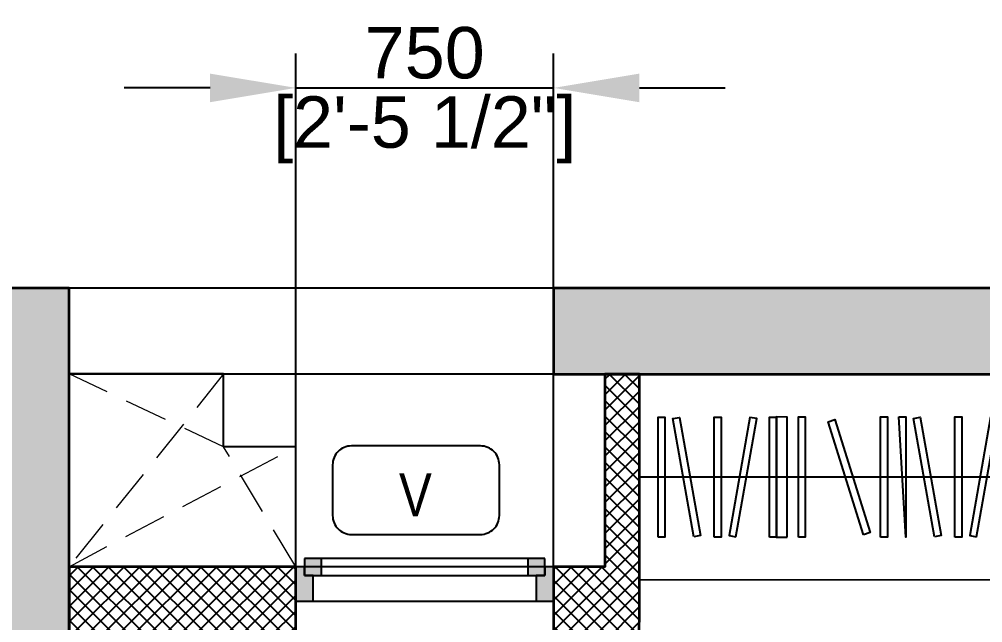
# Model space of a CAD drawing. Header units: millimetres. Extents: x 91566 to 131129, y 141753 to 207061.
# Drawn here: x 118998 to 121804, y 182272 to 184030 of the extents above; entities that cross this region are included whole.
import ezdxf
from ezdxf.enums import TextEntityAlignment as Align

# ---------------------------------------------------------------- set-up
doc = ezdxf.new("R2010")
doc.units = ezdxf.units.MM
doc.linetypes.add('( Hidden )', pattern=[0.375, 0.25, -0.125])
for name, color, linetype in [('A-Dimensions', 4, 'Continuous'), ('A-Elevation 10', 8, 'Continuous'), ('A-Furniture', 8, 'Continuous'), ('A-Hatch', 252, 'Continuous'), ('A-Room Boundary', 44, 'Continuous'), ('A-Shaft', 8, 'Continuous'), ('A-Text Main', 44, 'Continuous'), ('A-Ventilator', 4, 'Continuous')]:
    doc.layers.add(name, color=color, linetype=linetype)
doc.layers.add('A-Wall', color=240, linetype='Continuous', lineweight=35)
doc.styles.add('2024-08-29_TOWER-A$0$simplex-0.8', font='simplex.shx', dxfattribs={"width": 0.8})
doc.styles.add('ARIAL', font='ARIALN.TTF')
doc.styles.add('S', font='arial.ttf', dxfattribs={"height": 150})
doc.dimstyles.new('DIMSMALL', dxfattribs={"dimtxt": 150, "dimasz": 250, "dimexe": 100, "dimexo": 100, "dimgap": 25, "dimtad": 1, "dimdec": 0, "dimzin": 0, "dimdsep": 46, "dimtxsty": 'S', "dimcen": 0, "dimdle": 100, "dimclrd": 8, "dimclre": 8, "dimclrt": 256, "dimazin": 0, "dimtfac": 1, "dimtdec": 0, "dimtix": 1, "dimtmove": 0, "dimatfit": 3, "dimldrblk": '12_DatumFilled', "dimfxl": 1, "dimtolj": 1, "dimtzin": 0, "dimlwd": -1, "dimlwe": -1, "dimarcsym": 1})

# ---------------------------------------------------------------- blocks, each defined once
blk = doc.blocks.new('3BHK  WEST_UN-3$0$hjjhykl')
at = {"layer": 'A-Furniture', "linetype": 'Continuous'}
for points in [[(15771930.5, 1053024.5), (15774675.5, 1053024.8), (15774675.5, 1052424.8), (15771930.5, 1052424.5)], [(15771985.1, 1052549.4), (15771985.1, 1052899.4), (15772005.1, 1052899.4), (15772005.1, 1052549.4)], [(15772088.8, 1052550.3), (15772028, 1052895), (15772047.7, 1052898.4), (15772108.5, 1052553.7)], [(15772148.6, 1052549.4), (15772148.6, 1052899.4), (15772168.6, 1052899.4), (15772168.6, 1052549.4)], [(15772211.5, 1052550.3), (15772272.3, 1052895), (15772252.6, 1052898.4), (15772191.8, 1052553.7)], [(15772309.7, 1052549.4), (15772309.7, 1052899.4), (15772329.7, 1052899.4), (15772329.7, 1052549.4)], [(15772360.7, 1052549.4), (15772360.7, 1052899.4), (15772329.1, 1052899.5), (15772329.1, 1052549.5)], [(15772393.6, 1052549.5), (15772393.6, 1052899.5), (15772413.6, 1052899.5), (15772413.6, 1052549.5)], [(15772633, 1052549.5), (15772633, 1052899.5), (15772653, 1052899.5), (15772653, 1052549.5)], [(15772686, 1052899.5), (15772706, 1052899.5), (15772706, 1052549.5)], [(15772789.6, 1052550.4), (15772728.8, 1052895.1), (15772748.5, 1052898.5), (15772809.3, 1052553.9)], [(15772849.4, 1052549.5), (15772849.4, 1052899.5), (15772869.4, 1052899.5), (15772869.4, 1052549.5)], [(15772912.3, 1052550.4), (15772973.1, 1052895.1), (15772953.4, 1052898.5), (15772892.6, 1052553.9)], [(15773010.5, 1052549.5), (15773010.5, 1052899.5), (15773030.5, 1052899.5), (15773030.5, 1052549.5)], [(15773095, 1052549.5), (15773095, 1052899.5), (15773115, 1052899.5), (15773115, 1052549.5)], [(15773351.4, 1052549.5), (15773351.4, 1052899.5), (15773371.4, 1052899.5), (15773371.4, 1052549.5)], [(15773448.7, 1052550.4), (15773387.9, 1052895.1), (15773407.6, 1052898.5), (15773468.4, 1052553.9)], [(15773508.5, 1052549.5), (15773508.5, 1052899.5), (15773528.5, 1052899.5), (15773528.5, 1052549.5)], [(15773568.2, 1052550.4), (15773629, 1052895.1), (15773609.3, 1052898.5), (15773548.5, 1052553.9)], [(15773666.4, 1052549.5), (15773666.4, 1052899.5), (15773686.4, 1052899.5), (15773686.4, 1052549.5)], [(15773878.1, 1052549.5), (15773878.1, 1052899.5), (15773898.1, 1052899.5), (15773898.1, 1052549.5)], [(15773949.9, 1052549.5), (15773949.9, 1052899.5), (15773969.9, 1052899.5), (15773969.9, 1052549.5)], [(15774047.3, 1052550.4), (15773986.5, 1052895.1), (15774006.2, 1052898.5), (15774066.9, 1052553.9)], [(15774107.1, 1052549.5), (15774107.1, 1052899.5), (15774127.1, 1052899.5), (15774127.1, 1052549.5)], [(15774166.7, 1052550.4), (15774227.5, 1052895.1), (15774207.8, 1052898.5), (15774147.1, 1052553.9)], [(15774265, 1052549.5), (15774265, 1052899.5), (15774285, 1052899.5), (15774285, 1052549.5)], [(15774345.1, 1052549.5), (15774345.1, 1052899.5), (15774365.1, 1052899.5), (15774365.1, 1052549.5)], [(15774404.8, 1052550.4), (15774465.6, 1052895.1), (15774445.9, 1052898.5), (15774385.1, 1052553.9)], [(15774503, 1052549.5), (15774503, 1052899.5), (15774523, 1052899.5), (15774523, 1052549.5)], [(15772583.4, 1052556.6), (15772480.7, 1052885.5), (15772499.5, 1052892.3), (15772602.2, 1052563.4)], [(15773301.9, 1052556.6), (15773182.2, 1052885.5), (15773201, 1052892.3), (15773320.7, 1052563.4)], [(15773746, 1052556.6), (15773865.7, 1052885.5), (15773846.9, 1052892.3), (15773727.2, 1052563.4)]]:
    blk.add_lwpolyline(points, close=True, dxfattribs=at)
blk.add_lwpolyline([(15774675.5, 1052724.4), (15771930.5, 1052724.4)], dxfattribs=at)
blk = doc.blocks.new('A$C4f85aa07')
at = {"layer": 'A-Ventilator', "linetype": 'Continuous'}
for points in [[(25, 175), (75, 175), (75, 225), (25, 225)], [(725, 225), (675, 225), (675, 175), (725, 175)], [(0, 100), (50, 100), (50, 175), (25, 175), (25, 200), (0, 200)], [(750, 200), (725, 200), (725, 175), (700, 175), (700, 100), (750, 100)]]:
    blk.add_hatch(color=256, dxfattribs=at).paths.add_polyline_path(points)
for p, q in [((75, 225), (25, 225)), ((25, 225), (25, 175)), ((675, 225), (75, 225)), ((75, 175), (75, 225)), ((675, 225), (75, 225)), ((725, 225), (675, 225)), ((675, 225), (675, 175)), ((725, 175), (725, 225)), ((0, 200), (0, 100)), ((750, 200), (0, 200)), ((25, 200), (0, 200)), ((0, 200), (0, 100)), ((0, 200), (0, 100)), ((25, 175), (25, 200)), ((675, 200), (75, 200)), ((750, 200), (725, 200)), ((725, 200), (725, 175)), ((750, 200), (750, 100)), ((750, 200), (750, 100)), ((750, 200), (750, 100)), ((50, 175), (25, 175)), ((25, 175), (75, 175)), ((50, 100), (50, 175)), ((75, 175), (675, 175)), ((675, 175), (725, 175)), ((725, 175), (700, 175)), ((700, 175), (700, 100)), ((0, 100), (0, 0)), ((0, 100), (50, 100)), ((0, 100), (0, 0)), ((50, 100), (700, 100)), ((700, 100), (750, 100)), ((750, 100), (750, 0)), ((750, 100), (750, 0)), ((750, 0), (0, 0))]:
    blk.add_line(p, q, dxfattribs=at)
blk = doc.blocks.new('2024-08-29_TOWER-A$0$WNTG')
at = {"layer": 'A-Text Main'}
blk.add_lwpolyline([(-187.8, 246.2), (187.8, 246.2, -0.414214), (242.8, 191.2), (242.8, 43.3, -0.414214), (187.8, -11.7), (-187.8, -11.7, -0.414214), (-242.8, 43.3), (-242.8, 191.2, -0.414214)], format="xyb", close=True, dxfattribs=at)
at = {"layer": 'A-Text Main', "style": '2024-08-29_TOWER-A$0$simplex-0.8', "width": 0.8}
blk.add_attdef('WNTG', text='', height=150, dxfattribs=at).set_placement((-1.6, 43), align=Align.CENTER)
blk = doc.blocks.new('Unit_3')
at = {"layer": 'A-Hatch', "linetype": 'Continuous'}
h = blk.add_hatch(color=256, dxfattribs=at)
h.dxf.hatch_style = 1
h.paths.add_polyline_path([(0, -4107), (0, 0), (2950, 0), (2950, -250), (250, -250), (250, -3907.1), (3749.5, -3907.1), (3749.5, -4107.1)])
h.paths.add_polyline_path([(5510, -4107.1), (5510, 0), (4680, 0), (4680, -250), (5310, -250), (5310, -4107.1)])
h.paths.add_polyline_path([(6920, -250), (10663.4, -250), (10663.4, 0), (6920, 0)])
h.paths.add_polyline_path([(8170.2, -4106.6), (11365, -4106.6), (11365, -2899.7), (11115, -2899.7), (11115, -3856.5), (8170.2, -3856.5)])
h.paths.add_polyline_path([(250, -5307), (0, -5307), (0, -12449.9), (3342, -12449.9), (3342, -12199.9), (249.6, -12199.9), (249.6, -8258.9), (5201.6, -8258.9), (5201.6, -8058.9), (250, -8058.9)])
h = blk.add_hatch(dxfattribs=at)
h.set_pattern_fill('ANSI37', color=256, scale=10)
h.paths.add_polyline_path([(3930, -250), (3930, 0), (3650, 0), (3650, -250), (3650, -933), (3749.5, -932.5), (3749.5, -249.5)])
h.paths.add_polyline_path([(3749.5, -1783), (3650, -1783), (3650, -2907.1), (3749.5, -2907.1), (3749.5, -2843), (5310, -2843), (5310, -2742.4), (3749.5, -2742.4)])
h.paths.add_polyline_path([(5510, -3607.1), (7070.2, -3607.1), (7070.2, -4107.1), (7170.2, -4107.1), (7170.2, -2547.1), (7070.2, -2547.1), (7070.2, -3506.5), (5510, -3506.5)])
h.paths.add_polyline_path([(7069.7, -250), (7069.7, -811.3), (6919.7, -811.3), (6920, -1011.9), (7070.2, -1011.9), (7070, -1697.1), (7170, -1697.1), (7170.2, -250)])
h.paths.add_polyline_path([(5509.5, -1011.9), (6170, -1011.9), (6169.9, -811.3), (5509.5, -811.3)])
h.paths.add_polyline_path([(9476.2, -4107.6), (9476.2, -4557), (9576.2, -4557), (9576.2, -4107.6)])
h.paths.add_polyline_path([(8476.8, -4106.6), (8476.8, -4557), (8726.8, -4557), (8726.8, -4106.6)])
h.paths.add_polyline_path([(8476.8, -8008.9), (8476.8, -7557), (8726.6, -7557), (8726.6, -8008.9)])
h.paths.add_polyline_path([(9640.6, -8258.9), (9640.4, -8859.8), (9539.9, -8859.8), (9540.1, -8258.9)])
h.paths.add_polyline_path([(10340.6, -8258.9), (10340.6, -8758.9), (10240.6, -8758.9), (10240.6, -8258.9)])
h.paths.add_polyline_path([(9640.6, -12199.9), (9640.7, -9859.8), (9540.2, -9859.8), (9540.1, -12199.9)])
h.paths.add_polyline_path([(6201.6, -9258.9), (5192, -9258.9), (5192, -9358.3), (6201.6, -9358.3)])
h.paths.add_polyline_path([(4242, -9258.9), (4242, -12449.9), (4341.5, -12449.9), (4341.5, -11653.8), (4491.7, -11653.8), (4492, -11544.2), (4342, -11544.2), (4342, -9258.9)])
h.paths.add_polyline_path([(6201.6, -11544.2), (5242, -11544.2), (5242, -11653.9), (6201.6, -11653.9)])
at = {"layer": 'A-Elevation 10', "linetype": 'Continuous'}
for points in [[(5510, -249.7), (6920, -249.7), (6920, 0), (5510, 0)], [(6169.6, -811.3), (6169.6, -461.9), (5959.6, -461.9), (5959.6, -249.7), (5509.5, -249.7), (5509.5, -811.3)]]:
    blk.add_lwpolyline(points, close=True, dxfattribs=at)
at = {"layer": 'A-Room Boundary', "linetype": 'Continuous'}
blk.add_lwpolyline([(7170.2, -250), (11115, -250), (11115, -3856.5), (7170.2, -3856.5)], close=True, dxfattribs=at)
at = {"layer": 'A-Shaft', "linetype": '( Hidden )', "lineweight": 0, "ltscale": 500}
for points in [[(6169.6, -811.3), (5959.6, -461.9), (5509.5, -249.6)], [(5959.6, -249.7), (5509.5, -811.3), (6169.6, -461.9)]]:
    blk.add_lwpolyline(points, dxfattribs=at)
at = {"layer": 'A-Wall'}
for points in [[(5510, -4107.1), (5510, 0), (4680, 0), (4680, -250), (5310, -250), (5310, -4107.1)], [(6920, -250), (10663.4, -250), (10663.4, 0), (6920, 0)], [(7069.7, -250), (7069.7, -811.3), (6919.7, -811.3), (6920, -1011.9), (7070.2, -1011.9), (7070, -1697.1), (7170, -1697.1), (7170.2, -250)], [(5509.5, -1011.9), (6170, -1011.9), (6169.9, -811.3), (5509.5, -811.3)]]:
    blk.add_lwpolyline(points, close=True, dxfattribs=at)
at = {"layer": 'A-Furniture', "ltscale": 600}
blk.add_blockref('3BHK  WEST_UN-3$0$hjjhykl', (-15764760.3, -1053274.5), dxfattribs=at)
at = {"layer": 'A-Text Main'}
ref = blk.add_blockref('2024-08-29_TOWER-A$0$WNTG', (6519.7, -471), dxfattribs=dict(at, xscale=-1, rotation=180))
ref.add_attrib('WNTG', 'V', dxfattribs={"height": 125, "style": 'ARIAL'}).set_placement((6518.1, -664.4), align=Align.CENTER)
at = {"layer": 'A-Ventilator', "linetype": 'Continuous'}
blk.add_blockref('A$C4f85aa07', (6170, -1011.9), dxfattribs=at)
blk = doc.blocks.new('*D103')
at = {"layer": 'A-Dimensions', "color": 8, "transparency": 16777216}
for p, q in [((119803.8, 182409.4), (119803.8, 183930.4)), ((120553.8, 182409.4), (120553.8, 183930.4)), ((119553.8, 183830.4), (119303.8, 183830.4)), ((119803.8, 183830.4), (120553.8, 183830.4)), ((120803.8, 183830.4), (121053.8, 183830.4))]:
    blk.add_line(p, q, dxfattribs=at)
for points in [[(119553.8, 183872), (119553.8, 183788.7), (119803.8, 183830.4)], [(120803.8, 183872), (120803.8, 183788.7), (120553.8, 183830.4)]]:
    blk.add_solid(points, dxfattribs=at)
at = {"layer": 'Defpoints', "color": 0, "transparency": 16777216}
for p in [(120553.8, 183830.4), (119803.8, 182309.4), (120553.8, 182309.4)]:
    blk.add_point(p, dxfattribs=at)
at = {"layer": 'A-Dimensions', "lineweight": 30, "transparency": 16777216, "char_height": 150, "attachment_point": 5, "style": 'S'}
for s, insert in [('\\A1;750', (120178.8, 183931.9)), ('\\A1;[2\'-5 1/2"]', (120178.8, 183708.3))]:
    blk.add_mtext(s, dxfattribs=dict(at, insert=insert))
blk = doc.blocks.new('12_DatumFilled')
at = {"color": 8, "linetype": 'ByBlock'}
blk.add_solid([(0, 0.577), (-1, 0), (0, -0.577)], dxfattribs=at)

msp = doc.modelspace()

# ---------------------------------------------------------------- block references
at = {"linetype": 'Continuous'}
msp.add_blockref('Unit_3', (113633.6, 183246.5), dxfattribs=at)

# ---------------------------------------------------------------- next in the draw order: dimensions: what is measured, and where the dimension line sits
at = {"layer": 'A-Dimensions', "lineweight": 30}
dim = msp.add_linear_dim(base=(120553.8, 183830.4), p1=(119803.8, 182309.4), p2=(120553.8, 182309.4), dimstyle='DIMSMALL', override={"dimpost": '\\X'}, dxfattribs=at)
dim.commit()
dim.dimension.update_dxf_attribs({"geometry": '*D103', "text_midpoint": (120178.8, 183830.4)})

doc.saveas('drawing.dxf')
